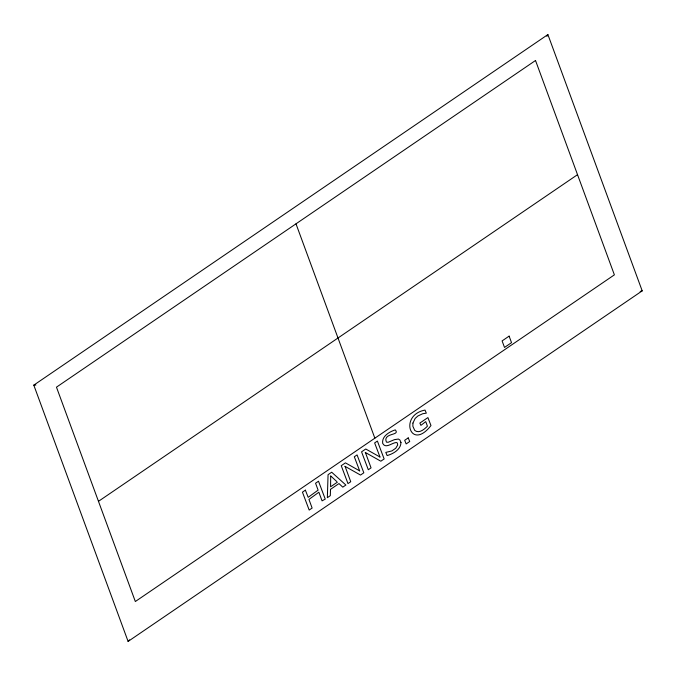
<?xml version="1.0" encoding="UTF-8"?>
<svg xmlns="http://www.w3.org/2000/svg" width="676" height="676" viewBox="0 0 676 676"><rect width="100%" height="100%" fill="white"/><g stroke="black" fill="none" stroke-linecap="round" stroke-linejoin="round"><path stroke-width="1.01" d="M330.682 475.904L330.589 486.788L337.409 482.14M546.909 36.428L547.898 34.569L642.2 290.866L128.102 641.431L33.8 385.134L547.898 34.569M128.102 641.431L129.496 639.851M98.476 501.33L577.524 174.67M640.172 291.449L642.2 290.866M33.8 385.134L35.904 385.033M365.209 452.405L380.833 461.201L384.137 458.953L377.394 441.056L374.639 442.932L380.03 457.153M344.887 466.263L360.519 475.059L363.815 472.803L357.072 454.906L354.325 456.782L359.716 471.003M379.785 456.908L365.741 448.999L361.567 451.847L368.302 469.744L371.056 467.868L365.454 452.65M359.471 470.758L345.419 462.857L341.245 465.705L347.988 483.602L350.734 481.726L345.14 466.499M330.927 476.141L336.69 481.473M295.995 223.832L374.859 438.192M400.978 442.459C400.817 449.625 393.204 453.807 387.137 455.582L385.802 452.405L391.911 450.917L395.773 448.213L397.682 444.969L397.285 442.957L396.516 442.526C392.156 442.476 385.641 449.278 382.684 443.363C381.61 436.29 389.469 431.702 395.274 429.885C400.192 435.437 385.785 432.86 385.802 439.932L386.461 442.155L388.176 442.265L394.446 439.645L398.409 439.045L399.905 440.008L400.978 442.459M330.513 489.348L330.319 495.652L327.345 497.68L328.063 474.696L331.688 472.22L345.892 485.03L342.783 487.142L338.963 483.585L330.513 489.348M412.926 423.075L412.875 426.303L414.726 430.409C419.044 433.958 424.376 429.26 427.426 426.201L425.745 421.638L420.878 425.365L419.872 423.066L427.9 417.591L430.984 425.542C410.501 451.948 398.612 415.081 425.018 410.079L426.311 413.154L422.711 413.737L417.861 416.01L415.149 418.452L412.926 423.075M535.519 60.494L56.471 387.162L135.335 601.522L614.383 274.853L535.519 60.494M509.121 336.133L502.107 340.907L504.507 347.43L511.521 342.656L509.121 336.133M305.383 490.159L302.442 492.162L309.185 510.059L312.126 508.056L308.949 499.412L318.878 492.229L322.063 500.865L325.249 499.108L318.506 481.211L315.565 483.213L318.109 490.142L308.18 497.325L305.383 490.159M408.219 437.887L404.67 440.313L406.158 443.929L409.715 441.512L408.219 437.887"/></g></svg>
